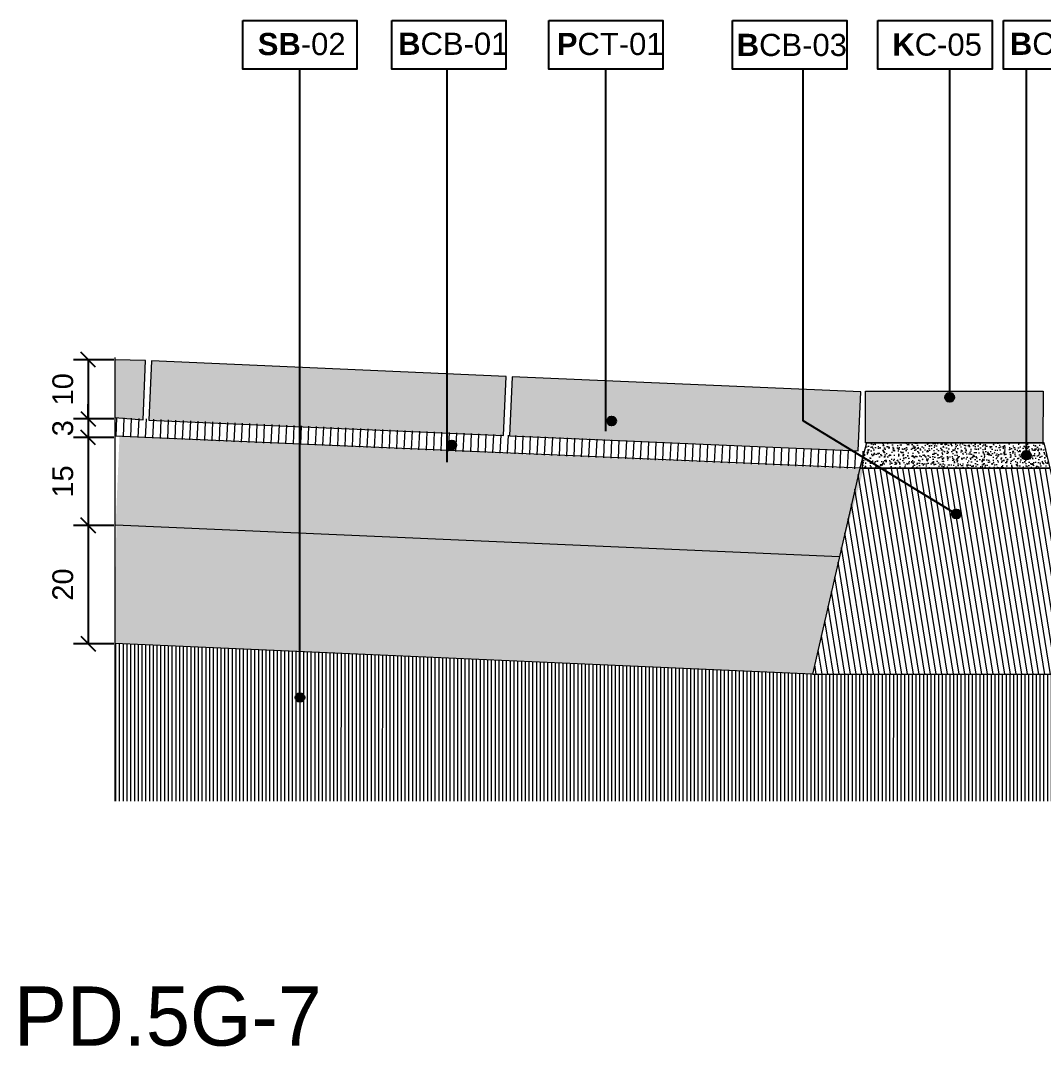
# Model space of a CAD drawing. Header units: metres. Extents: x -325 to 301, y -147 to 149.
# Drawn here: x 67.844 to 69.572, y 55.643 to 57.377 of the extents above; entities that cross this region are included whole.
import ezdxf

# ---------------------------------------------------------------- set-up
doc = ezdxf.new("R2010")
doc.units = ezdxf.units.M
doc.layers.get('Defpoints').update_dxf_attribs({"lineweight": 13})
doc.layers.add('-aux', color=50, linetype='Continuous', plot=False)
doc.layers.add('0-TX-1_25', color=7, linetype='Continuous', true_color=0x3f4f7f)
doc.layers.add('3-TR-paviment fort', color=7, linetype='Continuous', true_color=0xd1d1d1)
for name, color, linetype, lineweight in [('1-CM', 7, 'Continuous', 0), ('2-L-secció', 1, 'Continuous', 0), ('3-TR Formigó', 252, 'Continuous', 0), ('3-TR Seleccionat', 44, 'Continuous', 0), ('3-TR Tot-u', 37, 'Continuous', 0)]:
    doc.layers.add(name, color=color, linetype=linetype, lineweight=lineweight)
doc.layers.add('3-TR sorra granitica', color=7, linetype='Continuous', lineweight=0, true_color=0xf2dac9)
doc.layers.add('3-TR tot_u', color=7, linetype='Continuous', lineweight=5, true_color=0x787878)
doc.layers.add('A-KEYPLAN_HATCH', color=7, linetype='Continuous')
doc.layers.add('A_TEXT_2', color=7, linetype='Continuous')
doc.styles.get("Standard").update_dxf_attribs({"font": 'arial.ttf'})
doc.styles.add('x-llegenda materials$0$ENGRAVERS', font='TT0586M.TTF')
doc.dimstyles.new('ISO-25', dxfattribs={"dimtxt": 0.1, "dimasz": 0.1, "dimexe": 0.1, "dimexo": 0.1, "dimgap": 0.1, "dimtad": 1, "dimdec": 0, "dimlfac": 100, "dimzin": 9, "dimtxsty": 'Standard', "dimblk": 'OBLIQUE', "dimcen": 0.1, "dimadec": 0, "dimazin": 0, "dimtfac": 1, "dimtdec": 0, "dimtmove": 0, "dimatfit": 3, "dimldrblk": 'OBLIQUE', "dimfxl": 1, "dimarcsym": 0})

# ---------------------------------------------------------------- blocks, each defined once
blk = doc.blocks.new('hatch keyplan 2')
at = {"layer": 'A-KEYPLAN_HATCH'}
blk.add_lwpolyline([(0, 0.00548), (0.01287, 0.00548), (0.01287, 0), (0, 0)], close=True, dxfattribs=at)
blk = doc.blocks.new('hatch keyplan')
at = {"layer": 'A-KEYPLAN_HATCH'}
blk.add_blockref('hatch keyplan 2', (1.43058, 0.85215), dxfattribs=at)
blk = doc.blocks.new('SB-02')
at = {"layer": 'A-KEYPLAN_HATCH'}
blk.add_blockref('hatch keyplan', (-1.43058, -0.85215), dxfattribs=at)
at = {"layer": 'A_TEXT_2', "insert": (-0.0008, 0.00408), "char_height": 0.0025, "attachment_point": 1}
blk.add_mtext_dynamic_manual_height_columns('\\pi0.00249;{\\fArial|b1|i0|c0|p34;SB}-02', width=0.0145619, gutter_width=0.015, heights=[0], dxfattribs=at)
blk = doc.blocks.new('B-CB01')
at = {"layer": 'A-KEYPLAN_HATCH'}
blk.add_blockref('hatch keyplan', (-1.43058, -0.85215), dxfattribs=at)
at = {"layer": 'A_TEXT_2', "insert": (-0.0008, 0.00411), "char_height": 0.0025, "attachment_point": 1}
blk.add_mtext_dynamic_manual_height_columns('\\pi0.00152;{\\fArial|b1|i0|c0|p34;B}CB-01', width=0.0145619, gutter_width=0.015, heights=[0], dxfattribs=at)
blk = doc.blocks.new('PCB01')
at = {"layer": 'A-KEYPLAN_HATCH'}
blk.add_lwpolyline([(0.001, 0.00548), (0.01387, 0.00548), (0.01387, 0), (0.001, 0)], close=True, dxfattribs=at)
at = {"layer": 'A_TEXT_2', "insert": (0.0002, 0.00409), "char_height": 0.0025, "attachment_point": 1}
blk.add_mtext_dynamic_manual_height_columns('\\pi0.00171;{\\fArial|b1|i0|c0|p34;P}CT-01', width=0.0145619, gutter_width=0.015, heights=[0], dxfattribs=at)
blk = doc.blocks.new('B-CB03')
at = {"layer": 'A-KEYPLAN_HATCH'}
blk.add_blockref('hatch keyplan', (-1.43058, -0.85215), dxfattribs=at)
at = {"layer": 'A_TEXT_2', "insert": (-0.0008, 0.00398), "char_height": 0.0025, "attachment_point": 1}
blk.add_mtext_dynamic_manual_height_columns('\\pi0.00128;{\\fArial|b1|i0|c0|p34;B}CB-03', width=0.0145619, gutter_width=0.015, heights=[0], dxfattribs=at)
blk = doc.blocks.new('POINT')
at = {"layer": '0-TX-1_25'}
h = blk.add_hatch(dxfattribs=at)
h.set_pattern_fill('ANGLE', color=256)
h.set_pattern_definition([(0, (-83.747, -12.726), (0, 6.985), [5.08, -1.905]), (90, (-83.747, -12.726), (-6.985, 4e-16), [5.08, -1.905])])
edge = h.paths.add_edge_path()
edge.add_arc((0, 0), 0.0075, 0, 360)
h = blk.add_hatch(color=256, dxfattribs=at)
h.dxf.hatch_style = 1
edge = h.paths.add_edge_path()
edge.add_arc((0, 0), 0.0075, 0, 360)
blk.add_circle((0, 0), 0.0075, dxfattribs=at)
blk = doc.blocks.new('_Oblique')
at = {"color": 0, "lineweight": -2}
blk.add_line((-0.5, -0.5), (0.5, 0.5), dxfattribs=at)
blk = doc.blocks.new('*D1242')
at = {"layer": '0-TX-1_25', "color": 0, "lineweight": -2, "transparency": 16777216}
for p, q in [((68.0014, 56.8033), (67.933, 56.8033)), ((67.958, 56.8033), (67.958, 56.7033)), ((68.0014, 56.7033), (67.933, 56.7033))]:
    blk.add_line(p, q, dxfattribs=at)
at = {"layer": 'Defpoints', "color": 0, "transparency": 16777216}
for p in [(68.0264, 56.8033), (67.958, 56.7033), (68.0264, 56.7033)]:
    blk.add_point(p, dxfattribs=at)
at = {"layer": '0-TX-1_25', "color": 0, "lineweight": -2, "transparency": 16777216, "xscale": 0.025, "yscale": 0.025, "zscale": 0.025}
for p, rotation in [((67.958, 56.8033), 90), ((67.958, 56.7033), 270)]:
    blk.add_blockref('_Oblique', p, dxfattribs=dict(at, rotation=rotation))
at = {"layer": '0-TX-1_25', "color": 0, "transparency": 16777216, "insert": (67.9152, 56.7533), "char_height": 0.035, "attachment_point": 5, "rotation": 90}
blk.add_mtext('10', dxfattribs=at)
blk = doc.blocks.new('*D1243')
at = {"layer": '0-TX-1_25', "color": 0, "lineweight": -2, "transparency": 16777216}
for p, q in [((67.958, 56.7033), (67.958, 56.7283)), ((68.0014, 56.7033), (67.933, 56.7033)), ((67.958, 56.7033), (67.958, 56.6717)), ((68.0014, 56.6717), (67.933, 56.6717)), ((67.958, 56.6717), (67.958, 56.6467))]:
    blk.add_line(p, q, dxfattribs=at)
at = {"layer": 'Defpoints', "color": 0, "transparency": 16777216}
for p in [(68.0264, 56.7033), (67.958, 56.6717), (68.0264, 56.6717)]:
    blk.add_point(p, dxfattribs=at)
at = {"layer": '0-TX-1_25', "color": 0, "lineweight": -2, "transparency": 16777216, "xscale": 0.025, "yscale": 0.025, "zscale": 0.025}
for p, rotation in [((67.958, 56.7033), 270), ((67.958, 56.6717), 90)]:
    blk.add_blockref('_Oblique', p, dxfattribs=dict(at, rotation=rotation))
at = {"layer": '0-TX-1_25', "color": 0, "transparency": 16777216, "insert": (67.9152, 56.6875), "char_height": 0.035, "attachment_point": 5, "rotation": 90}
blk.add_mtext('3', dxfattribs=at)
blk = doc.blocks.new('*D1244')
at = {"layer": '0-TX-1_25', "color": 0, "lineweight": -2, "transparency": 16777216}
for p, q in [((68.0014, 56.6717), (67.933, 56.6717)), ((67.958, 56.6717), (67.958, 56.5233)), ((68.0014, 56.5233), (67.933, 56.5233))]:
    blk.add_line(p, q, dxfattribs=at)
at = {"layer": 'Defpoints', "color": 0, "transparency": 16777216}
for p in [(68.0264, 56.6717), (67.958, 56.5233), (68.0264, 56.5233)]:
    blk.add_point(p, dxfattribs=at)
at = {"layer": '0-TX-1_25', "color": 0, "lineweight": -2, "transparency": 16777216, "xscale": 0.025, "yscale": 0.025, "zscale": 0.025}
for p, rotation in [((67.958, 56.6717), 90), ((67.958, 56.5233), 270)]:
    blk.add_blockref('_Oblique', p, dxfattribs=dict(at, rotation=rotation))
at = {"layer": '0-TX-1_25', "color": 0, "transparency": 16777216, "insert": (67.9152, 56.5975), "char_height": 0.035, "attachment_point": 5, "rotation": 90}
blk.add_mtext('15', dxfattribs=at)
blk = doc.blocks.new('*D1245')
at = {"layer": '0-TX-1_25', "color": 0, "lineweight": -2, "transparency": 16777216}
for p, q in [((68.0014, 56.5233), (67.933, 56.5233)), ((67.958, 56.5233), (67.958, 56.3233)), ((68.0014, 56.3233), (67.933, 56.3233))]:
    blk.add_line(p, q, dxfattribs=at)
at = {"layer": 'Defpoints', "color": 0, "transparency": 16777216}
for p in [(68.0264, 56.5233), (67.958, 56.3233), (68.0264, 56.3233)]:
    blk.add_point(p, dxfattribs=at)
at = {"layer": '0-TX-1_25', "color": 0, "lineweight": -2, "transparency": 16777216, "xscale": 0.025, "yscale": 0.025, "zscale": 0.025}
for p, rotation in [((67.958, 56.5233), 90), ((67.958, 56.3233), 270)]:
    blk.add_blockref('_Oblique', p, dxfattribs=dict(at, rotation=rotation))
at = {"layer": '0-TX-1_25', "color": 0, "transparency": 16777216, "insert": (67.9152, 56.4233), "char_height": 0.035, "attachment_point": 5, "rotation": 90}
blk.add_mtext('20', dxfattribs=at)
blk = doc.blocks.new('K04')
at = {"layer": 'A-KEYPLAN_HATCH'}
blk.add_blockref('hatch keyplan', (-1.42958, -0.85215), dxfattribs=at)
at = {"layer": 'A_TEXT_2', "insert": (0.0002, 0.00402), "char_height": 0.0025, "attachment_point": 1}
blk.add_mtext_dynamic_manual_height_columns('\\pi0.00244;{\\fArial|b1|i0|c0|p34;K}C-05', width=0.0145619, gutter_width=0.015, heights=[0], dxfattribs=at)

msp = doc.modelspace()

# ---------------------------------------------------------------- hatches: boundary and pattern name
at = {"layer": '3-TR Formigó'}
h = msp.add_hatch(dxfattribs=at)
h.set_pattern_fill('ANSI31', color=256, scale=0.003, angle=234.1752, style=0)
h.set_pattern_definition([(279.175244, (30.551688, -35.095079), (0.00940313, 0.0015188056), [])])
h.paths.add_polyline_path([(69.2648, 56.633), (69.2619, 56.6202), (69.2654, 56.633)])
h.paths.add_polyline_path([(69.584, 56.6202), (69.2619, 56.6202), (69.1823, 56.272), (69.6637, 56.2714)])
at = {"layer": '3-TR Seleccionat'}
h = msp.add_hatch(dxfattribs=at)
h.set_pattern_fill('ANSI31', color=256, scale=0.002, angle=225, style=0)
h.set_pattern_definition([(270, (441145.450037, -650780.3462656), (-0.00635, -2e-18), [])])
h.paths.add_polyline_path([(70.8386, 56.2702), (70.8386, 56.0573), (68.0032, 56.0573), (68.0032, 56.3234), (69.1823, 56.272), (69.6639, 56.2714)])
at = {"layer": '3-TR sorra granitica'}
h = msp.add_hatch(dxfattribs=at)
h.set_pattern_fill('LINE', color=256, scale=0.1, angle=51.8535, style=0)
h.set_pattern_definition([(87.5, (100.738411, 263.628502), (-0.0124881028, 0.0005452423), [])])
h.paths.add_polyline_path([(69.2684, 56.6185), (69.2779, 56.6481), (68.0032, 56.7056), (68.0032, 56.6734)])
at = {"layer": '3-TR Tot-u'}
h = msp.add_hatch(dxfattribs=at)
h.set_pattern_fill('EARTH', color=256, scale=0.005, angle=-80.8248, style=0)
h.set_pattern_definition([(279.175244, (-118.962517, 15.984256), (0.036406452, -0.0262810815), [0.03175, -0.03175]), (279.175244, (-118.950764, 15.986154), (0.036406452, -0.0262810815), [0.03175, -0.03175]), (279.175244, (-118.93901, 15.988053), (0.036406452, -0.0262810815), [0.03175, -0.03175]), (9.175244, (-118.93446, 15.984768), (0.0262810815, 0.036406452), [0.03175, -0.03175]), (9.175244, (-118.93256, 15.973014), (0.0262810815, 0.036406452), [0.03175, -0.03175]), (9.175244, (-118.930662, 15.96126), (0.0262810815, 0.036406452), [0.03175, -0.03175])])
h.paths.add_polyline_path([(69.1823, 56.272), (69.2276, 56.4702), (68.0055, 56.5235), (68.0032, 56.3234)])
h.paths.add_polyline_path([(69.6182, 56.4702), (69.6637, 56.2714), (70.8386, 56.2702), (70.8386, 56.4702)])
at = {"layer": '3-TR tot_u'}
h = msp.add_hatch(dxfattribs=at)
h.set_pattern_fill('AR-CONC', color=256, scale=0.0002, angle=87.7664)
h.set_pattern_definition([(137.7664143104, (237519.838565, -749485.630495), (0.0046054718471, 0.0362850100133), [0.00381, -0.04191]), (82.7664143104, (237519.838565, -749485.630495), (-0.0384570499332, -0.0055540962442), [0.003048, -0.033528116834]), (188.2178590104, (237519.83895, -749485.62747), (-0.0338515765335, 0.0307309136123), [0.00323800176, -0.03561804892]), (133.9506143104, (237519.828413, -749485.6301), (0.0105150597712, 0.053846909549), [0.005715, -0.062865]), (184.4019719204, (237519.82929, -749485.62561), (-0.047597131713, 0.0493733678477), [0.004857004628, -0.053427121632]), (78.95056548, (237519.828413, -749485.6301), (-0.0475971317104, 0.0493733678503), [0.004571993414, -0.050291946384]), (108.7664143104, (237519.83115, -749485.625122), (0.0216192905378, 0.029502712632), [0.00381, -0.04191]), (53.7664143104, (237519.83115, -749485.625122), (-0.036327876684, 0.0137867065869), [0.003048, -0.033528]), (159.2178593104, (237519.83295, -749485.622664), (-0.0147085863389, 0.0432894191587), [0.00323800176, -0.03561798752]), (125.2664143104, (237519.838565, -749485.630495), (-0.01687408474282, 0.0012763333606), [0, -0.0331216, 0, -0.034036, 0, -0.033655]), (95.2664143104, (237519.838565, -749485.630495), (-0.0195000524673, 0.01413465770817), [0, -0.0194056, 0, -0.0323596, 0, -0.012827]), (55.2664143104, (237519.838124, -749485.641815), (0.00220176770955, 0.02705286194048), [0, -0.0127, 0, -0.039624, 0, -0.052578]), (45.2664143104, (237519.837926, -749485.646891), (-0.0039268105646, 0.0298015199573), [0, -0.01651, 0, -0.0263144, 0, -0.037338])])
h.paths.add_polyline_path([(69.2276, 56.4702), (69.2684, 56.6185), (68.0109, 56.6734), (68.0044, 56.5236)])
h = msp.add_hatch(dxfattribs=at)
h.set_pattern_fill('AR-CONC', color=256, scale=9e-05, angle=89.1201)
h.set_pattern_definition([(139.120136, (-14.60224, 35.514379), (0.0016861337, 0.0163726586), [0.0017145, -0.0188595]), (84.120136, (-14.60224, 35.514379), (-0.0172417962, -0.002907487), [0.0013716, -0.0150876526]), (189.57158, (-14.6021, 35.515743), (-0.0155556617, 0.0134651714), [0.0014571008, -0.016028122]), (135.304336, (-14.606812, 35.51445), (0.0041580035, 0.024336133), [0.00257175, -0.02828925]), (185.755694, (-14.606466, 35.516477), (-0.021937625, 0.021705804), [0.002185652, -0.024042205]), (80.304287, (-14.606812, 35.51445), (-0.021937625, 0.021705804), [0.002057397, -0.022631376]), (110.120136, (-14.605634, 35.516717), (0.0094123187, 0.0135023525), [0.0017145, -0.0188595]), (55.120136, (-14.605634, 35.516717), (-0.01648955, 0.0058160805), [0.0013716, -0.0150876]), (160.57158, (-14.60485, 35.517842), (-0.0070772314, 0.019318433), [0.0014571008, -0.0160280944]), (126.620136, (-14.6022405, 35.514379), (-0.00760478767, 0.00039479935), [0, -0.01490472, 0, -0.0153162, 0, -0.01514475]), (96.620136, (-14.6022405, 35.514379), (-0.0089228417, 0.0061515134), [0, -0.00873252, 0, -0.01456182, 0, -0.00577215]), (56.620136, (-14.602319, 35.5092817), (0.0007029168, 0.0121937974), [0, -0.005715, 0, -0.0178308, 0, -0.0236601]), (46.620136, (-14.602354, 35.506996), (-0.002083395, 0.0133651946), [0, -0.0074295, 0, -0.01184148, 0, -0.0168021])])
h.paths.add_polyline_path([(69.584, 56.6202), (69.5734, 56.6629), (69.2735, 56.6629), (69.2619, 56.6202)])
at = {"layer": '3-TR-paviment fort'}
for points in [[(68.0032, 56.7056), (68.0507, 56.7017), (68.055, 56.8017), (68.0032, 56.8033)], [(68.0607, 56.7013), (68.6601, 56.6751), (68.6645, 56.775), (68.065, 56.8012)], [(68.6701, 56.6747), (69.2595, 56.649), (69.2639, 56.7489), (68.6744, 56.7746)], [(69.5717, 56.7502), (69.5716, 56.6629), (69.2716, 56.663), (69.2717, 56.7502)]]:
    msp.add_hatch(color=256, dxfattribs=at).paths.add_polyline_path(points)

# ---------------------------------------------------------------- linework, layer by layer
at = {"layer": '0-TX-1_25'}
for points in [[(68.3158, 56.2324), (68.3158, 57.2944)], [(68.5647, 56.6302), (68.5647, 57.2944)], [(68.8329, 56.6827), (68.8329, 57.2944)], [(69.1655, 57.2944), (69.1655, 56.7003), (69.4252, 56.5425)], [(69.4143, 56.738), (69.4143, 57.2944)], [(69.5435, 56.6419), (69.5435, 57.2944)]]:
    msp.add_lwpolyline(points, dxfattribs=at)
at = {"layer": '1-CM'}
msp.add_line((69.2619, 56.6202), (68.0032, 56.6738), dxfattribs=at)
for points in [[(68.0032, 56.7056), (68.0507, 56.7017), (68.055, 56.8017), (68.0032, 56.8033)], [(68.0607, 56.7013), (68.6601, 56.6751), (68.6645, 56.775), (68.065, 56.8012)], [(68.6701, 56.6747), (69.2595, 56.649), (69.2639, 56.7489), (68.6744, 56.7746)], [(69.5717, 56.7502), (69.5716, 56.6629), (69.2716, 56.663), (69.2717, 56.7502)], [(69.584, 56.6202), (69.5734, 56.6629), (69.2735, 56.6629), (69.2619, 56.6202)], [(69.584, 56.6202), (69.2619, 56.6202), (69.1823, 56.272), (69.6639, 56.2714)]]:
    msp.add_lwpolyline(points, close=True, dxfattribs=at)
for points in [[(69.2717, 56.7502), (69.5717, 56.7502)], [(69.2716, 56.663), (69.5716, 56.6629)], [(69.2276, 56.4702), (68.0044, 56.5236)], [(69.1823, 56.272), (68.0032, 56.3234)], [(70.8386, 56.2702), (69.1823, 56.272)]]:
    msp.add_lwpolyline(points, dxfattribs=at)
at = {"layer": '2-L-secció'}
msp.add_lwpolyline([(68.0032, 56.8068), (68.0032, 56.0573)], dxfattribs=at)

# ---------------------------------------------------------------- block references
at = {"layer": '0-TX-1_25', "xscale": 15, "yscale": 15, "zscale": 15}
for name, p in [('SB-02', (68.2192, 57.2944)), ('B-CB01', (68.471, 57.2944)), ('PCB01', (68.7213, 57.2944)), ('B-CB03', (69.0468, 57.2944)), ('B-CB01', (69.5048, 57.2944))]:
    msp.add_blockref(name, p, dxfattribs=at)
at = {"layer": '0-TX-1_25'}
for p in [(69.4139, 56.7397), (69.5435, 56.6419), (69.4252, 56.5425), (68.3158, 56.2324)]:
    msp.add_blockref('POINT', p, dxfattribs=at)
at = {"layer": '0-TX-1_25', "rotation": 357.5000000000001}
for p in [(68.8425, 56.6997), (68.5723, 56.659)]:
    msp.add_blockref('POINT', p, dxfattribs=at)
at = {"layer": 'A-KEYPLAN_HATCH', "extrusion": (4.31295e-06, 1.33293e-09, 1), "xscale": 15.00000026264159, "yscale": 15.00000026264159, "zscale": 15.00000026264159}
msp.add_blockref('K04', (69.2774, 57.2944, 0.0003), dxfattribs=at)

# ---------------------------------------------------------------- texts
at = {"layer": '-aux', "insert": (67.8326, 55.744), "char_height": 0.1, "width": 19.210099, "attachment_point": 1, "style": 'x-llegenda materials$0$ENGRAVERS'}
msp.add_mtext('PD.5G-7', dxfattribs=at)

# ---------------------------------------------------------------- dimensions: what is measured, and where the dimension line sits
at = {"layer": '0-TX-1_25'}
for base, p1, p2, picture, middle in [((67.958, 56.7033), (68.0264, 56.8033), (68.0264, 56.7033), '*D1242', (67.9152, 56.7533)), ((67.958, 56.5233), (68.0264, 56.6717), (68.0264, 56.5233), '*D1244', (67.9152, 56.5975)), ((67.958, 56.3233), (68.0264, 56.5233), (68.0264, 56.3233), '*D1245', (67.9152, 56.4233))]:
    dim = msp.add_linear_dim(base=base, p1=p1, p2=p2, angle=90, dimstyle='ISO-25', override={"dimtxt": 0.035, "dimasz": 0.025, "dimexe": 0.025, "dimexo": 0.025, "dimgap": 0.025, "dimblk1": 'Oblique', "dimblk2": 'Oblique', "dimsah": 1, "dimfxl": 0.1, "dimfxlon": 1, "dimarcsym": 1}, dxfattribs=at)
    dim.commit()
    dim.dimension.update_dxf_attribs({"geometry": picture, "text_midpoint": middle})
dim = msp.add_linear_dim(base=(67.958, 56.6717), p1=(68.0264, 56.7033), p2=(68.0264, 56.6717), angle=90, dimstyle='ISO-25', override={"dimtxt": 0.035, "dimasz": 0.025, "dimexe": 0.025, "dimexo": 0.025, "dimgap": 0.025, "dimblk1": 'Oblique', "dimblk2": 'Oblique', "dimsah": 1, "dimfxl": 0.1, "dimfxlon": 1, "dimarcsym": 1}, dxfattribs=at)
dim.commit()
dim.dimension.update_dxf_attribs({"geometry": '*D1243', "text_midpoint": (67.958, 56.6875), "dimtype": 160})

doc.saveas('drawing.dxf')
